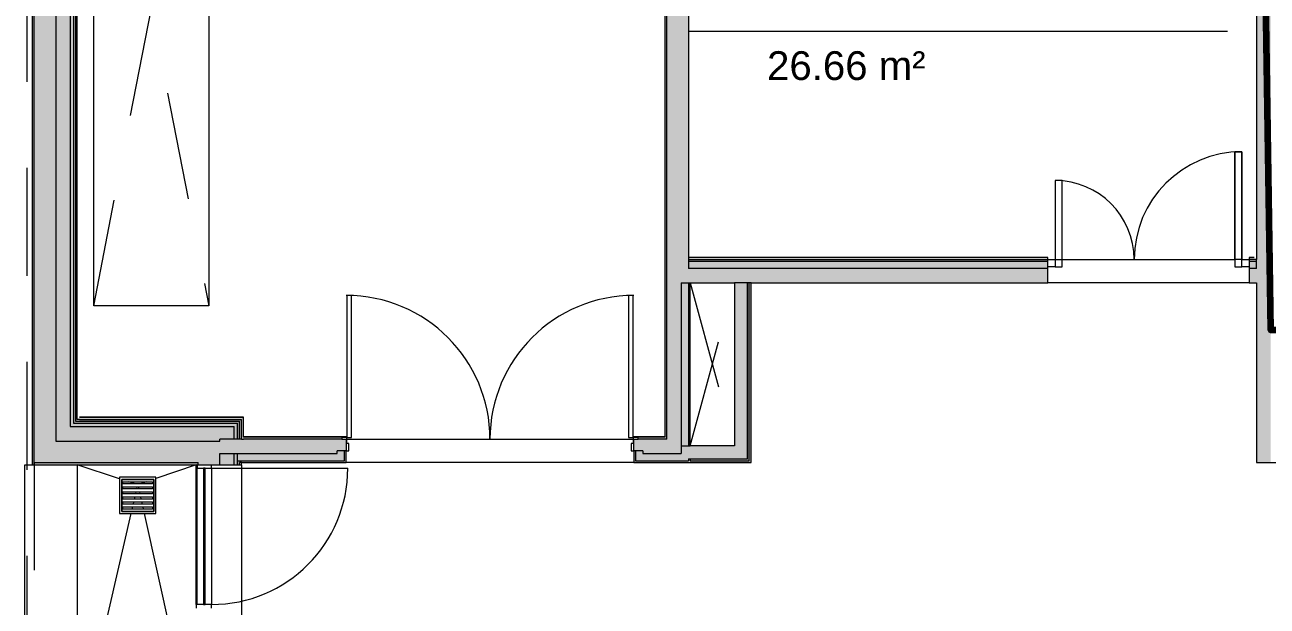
# Model space of a CAD drawing. Header units: metres. Extents: x -227.9 to -141.2, y 39.1 to 91.1.
# Drawn here: x -227.78 to -219.14, y 51.11 to 55.16 of the extents above; entities that cross this region are included whole.
import ezdxf

# ---------------------------------------------------------------- set-up
doc = ezdxf.new("R2010")
doc.units = ezdxf.units.M
doc.linetypes.add('JIS_02_0.7', pattern=[1.35, 0.75, -0.6])
for name, color, linetype, lineweight in [('A-AREA-IDEN', 7, 'Continuous', 9), ('A-DETL-THIN', 7, 'Continuous', 5), ('A-DOOR', 7, 'Continuous', 5), ('A-FLOR', 7, 'Continuous', 5), ('A-GLAZ', 7, 'Continuous', 5), ('A-ROOF', 7, 'Continuous', 5), ('A-WALL', 7, 'Continuous', 5), ('A-WALL-PATT', 7, 'Continuous', 13), ('I-WALL', 7, 'Continuous', 5)]:
    doc.layers.add(name, color=color, linetype=linetype, lineweight=lineweight)
doc.layers.add('A-DETL', color=94, linetype='Continuous', lineweight=5, true_color=0x00a600)
doc.layers.add('A-DETL-MBND', color=9, linetype='Continuous', lineweight=5, true_color=0xc0c0c0)
doc.layers.add('Chambre', color=40, linetype='Continuous')
doc.styles.add('Arial_1', font='arial.ttf', dxfattribs={"height": 0.2})

msp = doc.modelspace()

# ---------------------------------------------------------------- hatches: boundary and pattern name
at = {"layer": 'A-WALL', "true_color": 0xaaaaaa}
for points in [[(-227.7192, 52.0985), (-227.7192, 58.2135), (-227.7342, 58.2135), (-227.7342, 52.0985)], [(-227.5692, 52.1135), (-227.5692, 58.2135), (-227.7192, 58.2135), (-227.7192, 52.1135), (-227.655, 52.1135)], [(-227.4692, 52.2635), (-227.4692, 58.2135), (-227.5692, 58.2135), (-227.5692, 52.2635)], [(-227.4452, 52.3635), (-227.4452, 58.2135), (-227.4692, 58.2135), (-227.4692, 52.3635)], [(-227.4322, 52.3875), (-227.4322, 58.2135), (-227.4452, 58.2135), (-227.4452, 52.3875)], [(-227.4192, 52.4005), (-227.4192, 58.2135), (-227.4322, 58.2135), (-227.4322, 52.4005)], [(-226.4282, 52.2635), (-226.4282, 52.3635), (-227.4692, 52.3635), (-227.4692, 52.2635), (-226.5782, 52.2635)], [(-226.3282, 52.3635), (-226.3282, 52.3875), (-227.4452, 52.3875), (-227.4452, 52.3635), (-226.4216, 52.3635)], [(-227.4322, 52.3875), (-226.3042, 52.3875), (-226.3042, 52.4005), (-227.4322, 52.4005)], [(-226.2912, 52.4005), (-226.2912, 52.4135), (-227.4192, 52.4135), (-227.4192, 52.4005), (-226.3042, 52.4005)], [(-226.5782, 52.1135), (-226.5782, 52.2635), (-227.5692, 52.2635), (-227.5692, 52.1135), (-226.5932, 52.1135)], [(-226.8327, 52.0985), (-226.5932, 52.0985), (-226.5932, 52.1135), (-227.7192, 52.1135), (-227.7192, 52.0985), (-227.2439, 52.0985)]]:
    msp.add_hatch(color=253, dxfattribs=at).paths.add_polyline_path(points)
h = msp.add_hatch(color=253, dxfattribs=at)
h.paths.add_polyline_path([(-226.3282, 49.8635), (-226.3282, 50.1285), (-226.4282, 50.1285), (-226.4282, 49.8635)])
h.paths.add_polyline_path([(-226.3282, 52.0985), (-226.3282, 52.1765), (-226.4282, 52.1765), (-226.4282, 52.0985), (-226.4216, 52.0985)])
h.paths.add_polyline_path([(-226.4216, 52.2765), (-226.3282, 52.2765), (-226.3282, 52.3635), (-226.4282, 52.3635), (-226.4282, 52.2765)])
h = msp.add_hatch(color=253, dxfattribs=at)
h.paths.add_polyline_path([(-226.3282, 49.8395), (-226.3042, 49.8395), (-226.3042, 50.1285), (-226.3282, 50.1285), (-226.3282, 49.8635)])
h.paths.add_polyline_path([(-226.3042, 52.0985), (-226.3042, 52.1765), (-226.3282, 52.1765), (-226.3282, 52.0985)])
h.paths.add_polyline_path([(-226.3282, 52.2765), (-226.3042, 52.2765), (-226.3042, 52.3875), (-226.3282, 52.3875), (-226.3282, 52.3366)])
h = msp.add_hatch(color=253, dxfattribs=at)
h.paths.add_polyline_path([(-226.3042, 49.8265), (-226.2912, 49.8265), (-226.2912, 49.9405), (-226.3031, 49.9405), (-226.3031, 49.9505), (-226.2912, 49.9505), (-226.2919, 50.1135), (-226.3031, 50.1135), (-226.3031, 50.1235), (-226.2912, 50.1235), (-226.2912, 50.1285), (-226.3042, 50.1285), (-226.3042, 49.8395)])
h.paths.add_polyline_path([(-226.3042, 52.0985), (-226.2912, 52.0985), (-226.2912, 52.1265), (-226.3042, 52.1265)])
h.paths.add_polyline_path([(-226.3042, 52.2765), (-226.2912, 52.2765), (-226.2912, 52.4005), (-226.3042, 52.4005), (-226.3042, 52.3366)])
h = msp.add_hatch(color=253, dxfattribs=at)
h.paths.add_polyline_path([(-226.2912, 49.8135), (-226.2782, 49.8135), (-226.2782, 49.9405), (-226.2912, 49.9405), (-226.2912, 49.8265)])
h.paths.add_polyline_path([(-226.2782, 49.9505), (-226.2789, 50.1135), (-226.2912, 50.1135), (-226.2912, 49.9505), (-226.2859, 49.9505)])
h.paths.add_polyline_path([(-226.2784, 50.1235), (-226.2782, 50.1235), (-226.2782, 50.1285), (-226.2912, 50.1285), (-226.2912, 50.1235)])
h.paths.add_polyline_path([(-226.2782, 52.0985), (-226.2782, 52.1135), (-226.2912, 52.1135), (-226.2912, 52.0985)])
h.paths.add_polyline_path([(-226.2782, 52.2765), (-226.2782, 52.4135), (-226.2912, 52.4135), (-226.2912, 52.2765)])
h = msp.add_hatch(color=253, dxfattribs=at)
h.paths.add_polyline_path([(-226.5782, 49.9635), (-226.4282, 49.9635), (-226.4282, 50.1285), (-226.5782, 50.1285), (-226.5782, 50.1135)])
h.paths.add_polyline_path([(-226.5782, 52.0985), (-226.4282, 52.0985), (-226.4282, 52.2635), (-226.5782, 52.2635), (-226.5782, 52.1135)])
h = msp.add_hatch(color=253, dxfattribs=at)
h.paths.add_polyline_path([(-226.5782, 50.1135), (-226.5782, 50.1285), (-226.5932, 50.1285), (-226.5932, 50.1135)])
h.paths.add_polyline_path([(-226.5932, 52.0985), (-226.5782, 52.0985), (-226.5782, 52.1135), (-226.5932, 52.1135)])
at = {"layer": 'A-WALL-PATT', "lineweight": 5, "true_color": 0xaaaaaa}
for points in [[(-223.3191, 52.2905), (-223.3191, 60.7495), (-223.3331, 60.7485), (-223.3331, 52.2905)], [(-226.2642, 52.4135), (-226.2642, 52.4275), (-227.4052, 52.4275), (-227.4042, 52.4135), (-226.2782, 52.4135)], [(-226.2642, 52.2765), (-226.2642, 52.4135), (-226.2782, 52.4135), (-226.2782, 52.2765)]]:
    msp.add_hatch(color=253, dxfattribs=at).paths.add_polyline_path(points)
h = msp.add_hatch(color=253, dxfattribs=at)
h.paths.add_polyline_path([(-223.3191, 52.2765), (-223.3191, 52.2905), (-223.5481, 52.2905), (-223.5481, 52.289), (-223.5191, 52.289), (-223.5191, 52.2765)])
h.paths.add_polyline_path([(-225.5791, 52.2765), (-225.5791, 52.289), (-225.5501, 52.289), (-225.5501, 52.2905), (-226.2642, 52.2905), (-226.2632, 52.2765), (-226.0104, 52.2765)])
at = {"layer": 'I-WALL', "true_color": 0xaaaaaa}
for points in [[(-223.1691, 53.4636), (-223.1691, 60.7635), (-223.3191, 60.7635), (-223.3191, 53.4636), (-223.2191, 53.4636)], [(-219.2191, 52.1146), (-219.1191, 52.1146), (-219.1191, 59.6635), (-219.2191, 59.6635), (-219.2191, 52.6045)], [(-223.3191, 52.2765), (-223.2191, 52.2765), (-223.2191, 53.4636), (-223.3191, 53.4636), (-223.3191, 52.2915)], [(-223.2191, 52.2295), (-223.1691, 52.2295), (-223.1691, 53.3636), (-223.2191, 53.3636), (-223.2191, 52.2765)], [(-222.7592, 52.1395), (-222.7592, 53.3636), (-222.8492, 53.3636), (-222.8492, 52.1395)], [(-222.7462, 52.1265), (-222.7462, 53.3636), (-222.7592, 53.3636), (-222.7592, 52.1265)], [(-222.7332, 52.1135), (-222.7332, 53.3636), (-222.7462, 53.3636), (-222.7462, 52.1135)], [(-226.2642, 52.2905), (-226.2632, 52.2915), (-226.2642, 52.3366)], [(-223.1324, 52.1395), (-222.8492, 52.1395), (-222.8492, 52.2295), (-223.2191, 52.2295), (-223.2191, 52.1395), (-223.1561, 52.1395)], [(-222.7592, 52.1265), (-222.7592, 52.1395), (-223.1561, 52.1395), (-223.1561, 52.1265), (-222.8492, 52.1265)], [(-223.1324, 52.1135), (-222.7462, 52.1135), (-222.7462, 52.1265), (-223.1561, 52.1265), (-223.1561, 52.1135)]]:
    msp.add_hatch(color=253, dxfattribs=at).paths.add_polyline_path(points)
h = msp.add_hatch(color=253, dxfattribs=at)
h.paths.add_polyline_path([(-221.8989, 53.5266), (-220.6691, 53.5266), (-220.6691, 53.5416), (-223.1691, 53.5416), (-223.1691, 53.5266), (-222.7212, 53.5266)])
h.paths.add_polyline_path([(-219.2341, 53.5266), (-219.2341, 53.5416), (-219.2691, 53.5416), (-219.2691, 53.5266)])
h = msp.add_hatch(color=253, dxfattribs=at)
h.paths.add_polyline_path([(-219.2191, 53.5136), (-219.2191, 53.5266), (-219.2691, 53.5266), (-219.2691, 53.5136)])
h.paths.add_polyline_path([(-220.6691, 53.5136), (-220.6691, 53.5266), (-223.1691, 53.5266), (-223.1691, 53.5136), (-221.8989, 53.5136)])
h = msp.add_hatch(color=253, dxfattribs=at)
h.paths.add_polyline_path([(-219.2191, 53.4636), (-219.2191, 53.5136), (-219.2691, 53.5136), (-219.2691, 53.4636)])
h.paths.add_polyline_path([(-220.6691, 53.4636), (-220.6691, 53.5136), (-223.1691, 53.5136), (-223.1691, 53.4636), (-221.8989, 53.4636)])
h = msp.add_hatch(color=253, dxfattribs=at)
h.paths.add_polyline_path([(-219.2191, 53.3636), (-219.2191, 53.4636), (-219.2691, 53.4636), (-219.2691, 53.3636)])
h.paths.add_polyline_path([(-220.6691, 53.3636), (-220.6691, 53.4636), (-223.2191, 53.4636), (-223.2191, 53.3636), (-221.8989, 53.3636)])
h = msp.add_hatch(color=253, dxfattribs=at)
h.paths.add_polyline_path([(-223.1561, 52.1265), (-223.1561, 52.1395), (-223.1691, 52.1395), (-223.1691, 52.1265)])
h.paths.add_polyline_path([(-223.1561, 52.2295), (-223.1561, 53.3636), (-223.1691, 53.3636), (-223.1691, 52.2295)])
h = msp.add_hatch(color=253, dxfattribs=at)
h.paths.add_polyline_path([(-226.3042, 52.1765), (-225.6121, 52.1765), (-225.6121, 52.195), (-225.5491, 52.195), (-225.5491, 52.2765), (-226.4282, 52.2765), (-226.4282, 52.1765), (-226.3282, 52.1765)])
h.paths.add_polyline_path([(-223.4861, 52.1765), (-223.2191, 52.1765), (-223.2191, 52.2765), (-223.5491, 52.2765), (-223.5491, 52.195), (-223.4861, 52.195)])
h = msp.add_hatch(color=253, dxfattribs=at)
h.paths.add_polyline_path([(-225.5499, 52.289), (-225.5491, 52.289), (-225.5491, 52.2915), (-225.5501, 52.2905), (-225.5501, 52.289)])
h.paths.add_polyline_path([(-223.5491, 52.289), (-223.5481, 52.289), (-223.5481, 52.2905), (-223.5491, 52.2915)])
h = msp.add_hatch(color=253, dxfattribs=at)
h.paths.add_polyline_path([(-223.5361, 52.1265), (-223.1691, 52.1265), (-223.1691, 52.1395), (-223.2191, 52.1395), (-223.2191, 52.1765), (-223.4861, 52.1765), (-223.4861, 52.195), (-223.5361, 52.195)])
h.paths.add_polyline_path([(-226.2912, 52.1265), (-225.5621, 52.1265), (-225.5621, 52.195), (-225.6121, 52.195), (-225.6121, 52.1765), (-226.3042, 52.1765), (-226.3042, 52.1265)])
h = msp.add_hatch(color=253, dxfattribs=at)
h.paths.add_polyline_path([(-223.1561, 52.1135), (-223.1561, 52.1265), (-223.5361, 52.1265), (-223.5361, 52.195), (-223.5491, 52.194), (-223.5491, 52.1135), (-223.1691, 52.1135)])
h.paths.add_polyline_path([(-225.5491, 52.1135), (-225.5491, 52.195), (-225.5621, 52.194), (-225.5621, 52.1265), (-226.2912, 52.1265), (-226.2912, 52.1135), (-226.0104, 52.1135)])

# ---------------------------------------------------------------- linework, layer by layer
at = {"layer": 'A-DETL', "color": 7, "linetype": 'JIS_02_0.7'}
for p, q in [((-227.7692, 58.2135), (-227.7692, 44.2728)), ((-227.3051, 57.3356), (-226.5051, 53.2033)), ((-227.3051, 53.2033), (-226.5051, 57.3356)), ((-223.1561, 52.2295), (-222.8492, 53.3636)), ((-223.1561, 53.3636), (-222.8492, 52.2295))]:
    msp.add_line(p, q, dxfattribs=at)
at = {"layer": 'A-DETL', "color": 8, "linetype": 'JIS_02_0.7', "true_color": 0x808080}
msp.add_line((-227.7192, 52.1135), (-227.7192, 50.1135), dxfattribs=at)
at = {"layer": 'A-DETL-MBND', "lineweight": 9}
msp.add_line((-219.4191, 55.1135), (-223.1691, 55.1135), dxfattribs=at)
at = {"layer": 'A-DETL-MBND'}
for p, q in [((-227.1247, 52.0005), (-227.4192, 52.0985)), ((-226.5932, 52.0985), (-226.8727, 52.002)), ((-226.8727, 52.0108), (-227.1247, 52.0108)), ((-227.1247, 52.0108), (-227.1247, 51.7588)), ((-226.8877, 51.9958), (-227.1097, 51.9958)), ((-227.1097, 51.9958), (-227.1097, 51.7738)), ((-227.1097, 51.7738), (-227.1097, 51.9958)), ((-227.1097, 51.9958), (-226.8877, 51.9958)), ((-227.1018, 51.9647), (-227.1018, 51.9797)), ((-227.1018, 51.9797), (-226.8968, 51.9797)), ((-226.8968, 51.9647), (-227.1018, 51.9647)), ((-227.1018, 51.9297), (-227.1018, 51.9447)), ((-227.1018, 51.9447), (-226.8968, 51.9447)), ((-226.8968, 51.9297), (-227.1018, 51.9297)), ((-227.0172, 51.9647), (-227.0623, 51.9797)), ((-227.0053, 51.9297), (-227.0019, 51.9447)), ((-226.9956, 51.9447), (-226.9923, 51.9297)), ((-226.9374, 51.9797), (-226.9808, 51.9647)), ((-226.8968, 51.9797), (-226.8968, 51.9647)), ((-226.8968, 51.9447), (-226.8968, 51.9297)), ((-226.8877, 51.7738), (-226.8877, 51.9958)), ((-226.8877, 51.9958), (-226.8877, 51.7738)), ((-226.8727, 51.7588), (-226.8727, 52.0108)), ((-227.1018, 51.8947), (-227.1018, 51.9097)), ((-227.1018, 51.9097), (-226.8968, 51.9097)), ((-226.8968, 51.8947), (-227.1018, 51.8947)), ((-227.1018, 51.8597), (-227.1018, 51.8747)), ((-227.1018, 51.8747), (-226.8968, 51.8747)), ((-226.8968, 51.8597), (-227.1018, 51.8597)), ((-227.0214, 51.8597), (-227.018, 51.8747)), ((-227.0134, 51.8947), (-227.0099, 51.9097)), ((-226.9879, 51.9097), (-226.9846, 51.8947)), ((-226.9801, 51.8747), (-226.9768, 51.8597)), ((-226.8968, 51.9097), (-226.8968, 51.8947)), ((-226.8968, 51.8747), (-226.8968, 51.8597)), ((-227.4192, 50.1285), (-227.0446, 51.7588)), ((-227.1247, 51.7588), (-226.8727, 51.7588)), ((-227.1097, 51.7738), (-226.8877, 51.7738)), ((-226.8877, 51.7738), (-227.1097, 51.7738)), ((-227.1018, 51.8247), (-227.1018, 51.8397)), ((-227.1018, 51.8397), (-226.8968, 51.8397)), ((-226.8968, 51.8247), (-227.1018, 51.8247)), ((-227.1018, 51.7897), (-227.1018, 51.8047)), ((-227.1018, 51.8047), (-226.8968, 51.8047)), ((-226.8968, 51.7897), (-227.1018, 51.7897)), ((-227.0375, 51.7897), (-227.034, 51.8047)), ((-227.0295, 51.8247), (-227.026, 51.8397)), ((-226.9724, 51.8397), (-226.969, 51.8247)), ((-226.9646, 51.8047), (-226.9613, 51.7897)), ((-226.9544, 51.7588), (-226.5932, 50.1285)), ((-226.8968, 51.8397), (-226.8968, 51.8247)), ((-226.8968, 51.8047), (-226.8968, 51.7897))]:
    msp.add_line(p, q, dxfattribs=at)
at = {"layer": 'A-DETL-THIN'}
for p, q in [((-227.3051, 53.2033), (-227.3051, 57.3356)), ((-226.5051, 57.3356), (-226.5051, 53.2033)), ((-226.5051, 53.2033), (-227.3051, 53.2033))]:
    msp.add_line(p, q, dxfattribs=at)
at = {"layer": 'A-DOOR', "color": 9, "true_color": 0xc0c0c0}
for p, q in [((-219.3691, 54.2766), (-219.3691, 53.4766)), ((-219.3191, 54.2766), (-219.3691, 54.2766)), ((-219.3691, 54.2766), (-219.3191, 54.2766)), ((-219.3691, 53.5266), (-219.3691, 54.2766)), ((-219.3191, 53.4766), (-219.3191, 54.2766)), ((-219.3191, 54.2766), (-219.3191, 53.5266)), ((-220.5691, 54.0766), (-220.6191, 54.0766)), ((-220.6191, 54.0766), (-220.6191, 53.4766)), ((-220.6191, 54.0766), (-220.6191, 53.5266)), ((-220.5691, 54.0766), (-220.6191, 54.0766)), ((-220.5691, 53.4766), (-220.5691, 54.0766)), ((-220.5691, 53.5266), (-220.5691, 54.0766)), ((-220.6691, 53.4766), (-220.6691, 53.5266)), ((-220.6691, 53.5266), (-220.6191, 53.5266)), ((-220.6191, 53.5266), (-220.6191, 53.4766)), ((-220.6191, 53.5266), (-220.5691, 53.5266)), ((-219.3191, 53.5266), (-219.3691, 53.5266)), ((-219.3191, 53.4766), (-219.3191, 53.5266)), ((-219.3191, 53.5266), (-219.2691, 53.5266)), ((-219.2691, 53.5266), (-219.2691, 53.4766)), ((-220.6191, 53.4766), (-220.6691, 53.4766)), ((-220.6191, 53.4766), (-220.5691, 53.4766)), ((-219.3691, 53.4766), (-219.3191, 53.4766)), ((-219.2691, 53.4766), (-219.3191, 53.4766)), ((-225.5441, 53.2765), (-225.5441, 52.289)), ((-225.5116, 53.2765), (-225.5441, 53.2765)), ((-225.5116, 52.289), (-225.5116, 53.2765)), ((-223.5541, 53.2765), (-223.5866, 53.2765)), ((-223.5866, 53.2765), (-223.5866, 52.289)), ((-223.5541, 52.289), (-223.5541, 53.2765)), ((-225.5791, 52.289), (-225.5791, 52.2765)), ((-225.5441, 52.289), (-225.5791, 52.289)), ((-225.5791, 52.2765), (-225.5491, 52.2765)), ((-225.5491, 52.2765), (-225.5491, 52.194)), ((-225.5441, 52.289), (-225.5116, 52.289)), ((-225.5441, 52.2465), (-225.5441, 52.289)), ((-223.5866, 52.289), (-223.5541, 52.289)), ((-223.5191, 52.289), (-223.5541, 52.289)), ((-223.5541, 52.289), (-223.5541, 52.2465)), ((-223.5491, 52.194), (-223.5491, 52.2765)), ((-223.5491, 52.2765), (-223.5191, 52.2765)), ((-223.5191, 52.2765), (-223.5191, 52.289)), ((-225.5491, 52.194), (-225.5316, 52.194)), ((-225.5316, 52.2465), (-225.5441, 52.2465)), ((-225.5316, 52.194), (-225.5316, 52.2465)), ((-223.5666, 52.2465), (-223.5666, 52.194)), ((-223.5541, 52.2465), (-223.5666, 52.2465)), ((-223.5666, 52.194), (-223.5491, 52.194))]:
    msp.add_line(p, q, dxfattribs=at)
at = {"layer": 'A-DOOR'}
for p, q in [((-225.5441, 53.2765), (-225.5441, 52.289)), ((-225.5116, 53.2765), (-225.5441, 53.2765)), ((-225.5116, 52.289), (-225.5116, 53.2765)), ((-223.5866, 53.2765), (-223.5866, 52.289)), ((-223.5541, 53.2765), (-223.5866, 53.2765)), ((-223.5541, 52.289), (-223.5541, 53.2765)), ((-225.5441, 52.289), (-225.5116, 52.289)), ((-223.5866, 52.289), (-223.5541, 52.289))]:
    msp.add_line(p, q, dxfattribs=at)
at = {"layer": 'A-DOOR', "color": 9, "true_color": 0xc0c0c0}
for centre, radius, start, end in [((-219.3191, 53.5266), 0.75, 90, 180), ((-220.6191, 53.5266), 0.55, 0, 90)]:
    msp.add_arc(centre, radius, start, end, dxfattribs=at)
at = {"layer": 'A-DOOR'}
for centre, start, end in [((-225.5491, 52.2765), 360, 90), ((-223.5491, 52.2765), 90, 180)]:
    msp.add_arc(centre, 1, start, end, dxfattribs=at)
at = {"layer": 'A-FLOR'}
for p, q in [((-227.3051, 53.2033), (-227.3051, 57.3356)), ((-226.5051, 57.3356), (-226.5051, 53.2033)), ((-226.5051, 53.2033), (-227.3051, 53.2033)), ((-225.5441, 52.2765), (-223.5541, 52.2765)), ((-223.5491, 52.1135), (-225.5491, 52.1135))]:
    msp.add_line(p, q, dxfattribs=at)
at = {"layer": 'A-GLAZ', "lineweight": 13}
for p, q in [((-226.5857, 52.0985), (-226.5857, 52.0735)), ((-226.5857, 52.0735), (-226.4857, 52.0735)), ((-226.5407, 52.0735), (-226.5407, 51.126)), ((-226.5307, 52.0735), (-226.5407, 52.0735)), ((-226.5307, 51.126), (-226.5307, 52.0735)), ((-226.4857, 52.0735), (-226.4857, 52.0985)), ((-226.5932, 51.126), (-226.5932, 51.101)), ((-226.4857, 51.126), (-226.5932, 51.126)), ((-226.5407, 51.126), (-226.5307, 51.126)), ((-226.4857, 51.101), (-226.4857, 51.126))]:
    msp.add_line(p, q, dxfattribs=at)
at = {"layer": 'A-GLAZ'}
for p, q in [((-226.5857, 51.126), (-226.5857, 52.0735)), ((-226.4857, 52.0735), (-225.5382, 52.0735)), ((-226.4857, 52.0735), (-226.4857, 51.126))]:
    msp.add_line(p, q, dxfattribs=at)
msp.add_arc((-226.4857, 52.0735), 0.9475, 270, 360, dxfattribs=at)
at = {"layer": 'A-ROOF'}
for p, q in [((-227.7842, 52.0985), (-227.7342, 52.0985)), ((-227.7842, 50.1285), (-227.7842, 52.0985)), ((-227.4192, 52.0985), (-227.4192, 50.1285))]:
    msp.add_line(p, q, dxfattribs=at)
at = {"layer": 'A-WALL'}
for p, q in [((-223.3331, 60.7495), (-223.3331, 52.2905)), ((-223.3191, 52.2915), (-223.3191, 60.7485)), ((-227.7192, 52.0985), (-227.7192, 58.2135)), ((-227.5692, 58.2135), (-227.5692, 52.2635)), ((-227.4692, 58.2135), (-227.4692, 52.3635)), ((-227.4452, 58.2135), (-227.4452, 52.3875)), ((-227.4322, 58.2135), (-227.4322, 52.4005)), ((-223.1691, 53.5266), (-223.1691, 53.4636)), ((-223.1691, 53.5266), (-220.6691, 53.5266)), ((-220.6691, 53.5136), (-223.1691, 53.5136)), ((-219.2341, 53.5266), (-219.2691, 53.5266)), ((-219.2191, 53.5136), (-219.2691, 53.5136)), ((-219.2191, 53.4636), (-219.2191, 53.5266)), ((-220.6691, 53.4636), (-223.1691, 53.4636)), ((-219.2191, 53.4636), (-219.2691, 53.4636)), ((-223.2191, 53.3636), (-223.2191, 52.1765)), ((-223.2191, 53.3636), (-223.1561, 53.3636)), ((-223.1691, 53.3636), (-223.1691, 52.2295)), ((-222.7332, 53.3636), (-222.8492, 53.3636)), ((-222.7592, 52.1395), (-222.7592, 53.3636)), ((-222.7462, 52.1265), (-222.7462, 53.3636)), ((-227.4692, 52.3635), (-226.3282, 52.3635)), ((-227.4452, 52.3875), (-226.3042, 52.3875)), ((-227.4322, 52.4005), (-226.2912, 52.4005)), ((-226.2632, 52.4275), (-227.4052, 52.4275)), ((-226.3282, 52.2765), (-226.3282, 52.3635)), ((-226.3042, 52.2765), (-226.3042, 52.3875)), ((-226.2912, 52.2765), (-226.2912, 52.4005)), ((-226.2642, 52.2905), (-226.2642, 52.4285)), ((-226.2782, 52.2765), (-226.4282, 52.2765)), ((-226.4282, 52.2635), (-226.4282, 52.2765)), ((-225.5501, 52.2905), (-226.2642, 52.2905)), ((-225.5791, 52.2765), (-226.2632, 52.2765)), ((-225.5501, 52.289), (-225.5501, 52.2905)), ((-223.5481, 52.2905), (-223.5481, 52.289)), ((-223.3331, 52.2905), (-223.5481, 52.2905)), ((-223.3191, 52.2765), (-223.5191, 52.2765)), ((-227.5692, 52.2635), (-226.4282, 52.2635)), ((-225.5491, 52.195), (-225.6121, 52.195)), ((-225.6121, 52.1765), (-225.6121, 52.195)), ((-225.5621, 52.1265), (-225.5621, 52.195)), ((-223.4861, 52.195), (-223.5491, 52.195)), ((-223.5361, 52.195), (-223.5361, 52.1265)), ((-223.4861, 52.195), (-223.4861, 52.1765)), ((-223.2191, 52.2295), (-223.1561, 52.2295)), ((-227.7192, 52.1135), (-226.5782, 52.1135)), ((-226.5782, 52.0985), (-226.5782, 52.1135)), ((-226.4282, 52.1765), (-225.6121, 52.1765)), ((-226.4282, 52.0985), (-226.4282, 52.1765)), ((-226.3282, 52.0985), (-226.3282, 52.1765)), ((-226.3042, 52.0985), (-226.3042, 52.1765)), ((-226.3042, 52.1265), (-225.5621, 52.1265)), ((-226.2782, 52.1135), (-226.2912, 52.1135)), ((-226.2912, 52.0985), (-226.2912, 52.1135)), ((-223.5361, 52.1265), (-223.1691, 52.1265)), ((-223.4861, 52.1765), (-223.2191, 52.1765)), ((-223.1691, 52.1395), (-223.1691, 52.1265)), ((-223.1691, 52.1395), (-222.7592, 52.1395)), ((-223.1561, 52.1395), (-223.1561, 52.1265)), ((-223.1561, 52.1265), (-222.7462, 52.1265)), ((-226.5932, 51.126), (-226.5932, 52.0985)), ((-226.2782, 52.0985), (-226.2782, 50.1285))]:
    msp.add_line(p, q, dxfattribs=at)
at = {"layer": 'A-WALL', "lineweight": 13}
for p, q in [((-227.7342, 58.2135), (-227.7342, 52.0985)), ((-227.4192, 52.4135), (-227.4192, 58.2135)), ((-227.4042, 52.4135), (-227.4192, 52.4135)), ((-226.2782, 52.2765), (-226.2782, 52.4135)), ((-226.2782, 52.0985), (-226.2782, 52.1135)), ((-227.7342, 52.0985), (-226.5932, 52.0985)), ((-226.5932, 52.0985), (-226.2782, 52.0985))]:
    msp.add_line(p, q, dxfattribs=at)
at = {"layer": 'Chambre', "lineweight": 140}
msp.add_lwpolyline([(-217.3226, 53.035), (-219.1191, 53.035), (-219.2191, 59.6635), (-211.4891, 59.6635), (-211.4741, 52.2146), (-217.3226, 52.2146), (-217.3226, 53.035)], dxfattribs=at)
at = {"layer": 'I-WALL', "lineweight": 13}
for p, q in [((-223.3341, 60.7485), (-223.3341, 52.2915)), ((-223.1691, 60.7635), (-223.1691, 53.5266)), ((-219.2191, 55.3655), (-219.2191, 53.5266)), ((-220.6691, 53.5416), (-223.1691, 53.5416)), ((-220.6691, 53.3636), (-220.6691, 53.5416)), ((-219.2691, 53.5416), (-219.2691, 53.3636)), ((-219.2341, 53.5416), (-219.2691, 53.5416)), ((-219.2191, 53.5266), (-219.2341, 53.5266)), ((-223.1561, 52.2295), (-223.1561, 53.3636)), ((-223.1561, 53.3636), (-222.8492, 53.3636)), ((-222.8492, 53.3636), (-222.8492, 52.2295)), ((-222.7332, 53.3636), (-220.6691, 53.3636)), ((-222.7332, 52.1135), (-222.7332, 53.3636)), ((-219.2691, 53.3636), (-219.2191, 53.3636)), ((-219.2191, 53.3636), (-219.2191, 52.1146)), ((-226.2632, 52.4285), (-227.4042, 52.4285)), ((-227.4042, 52.4135), (-226.2782, 52.4135)), ((-226.2632, 52.2915), (-226.2632, 52.4285)), ((-226.2782, 52.2765), (-226.2632, 52.2765)), ((-225.5491, 52.2915), (-226.2632, 52.2915)), ((-225.5491, 52.289), (-225.5491, 52.2915)), ((-223.3341, 52.2915), (-223.5491, 52.2915)), ((-223.5491, 52.2915), (-223.5491, 52.289)), ((-223.3191, 52.2765), (-223.3191, 52.2915)), ((-225.5491, 52.1135), (-225.5491, 52.194)), ((-223.5491, 52.194), (-223.5491, 52.1135)), ((-222.8492, 52.2295), (-223.1561, 52.2295)), ((-226.2782, 52.1135), (-225.5491, 52.1135)), ((-223.5491, 52.1135), (-222.7332, 52.1135)), ((-219.2191, 52.1146), (-218.7209, 52.1146))]:
    msp.add_line(p, q, dxfattribs=at)
at = {"layer": 'I-WALL'}
for p, q in [((-220.6691, 53.5266), (-220.6191, 53.5266)), ((-220.5691, 53.5266), (-219.3691, 53.5266)), ((-219.3191, 53.5266), (-219.2691, 53.5266)), ((-219.2691, 53.3636), (-220.6691, 53.3636)), ((-225.5441, 52.2765), (-223.5541, 52.2765)), ((-223.5491, 52.1135), (-225.5491, 52.1135))]:
    msp.add_line(p, q, dxfattribs=at)

# ---------------------------------------------------------------- texts
at = {"layer": 'A-AREA-IDEN', "color": 164, "true_color": 0x0029a5, "style": 'Arial_1'}
msp.add_text('26.66 m²', height=0.2, dxfattribs=at).set_placement((-222.6223, 54.7759))

doc.saveas('drawing.dxf')
